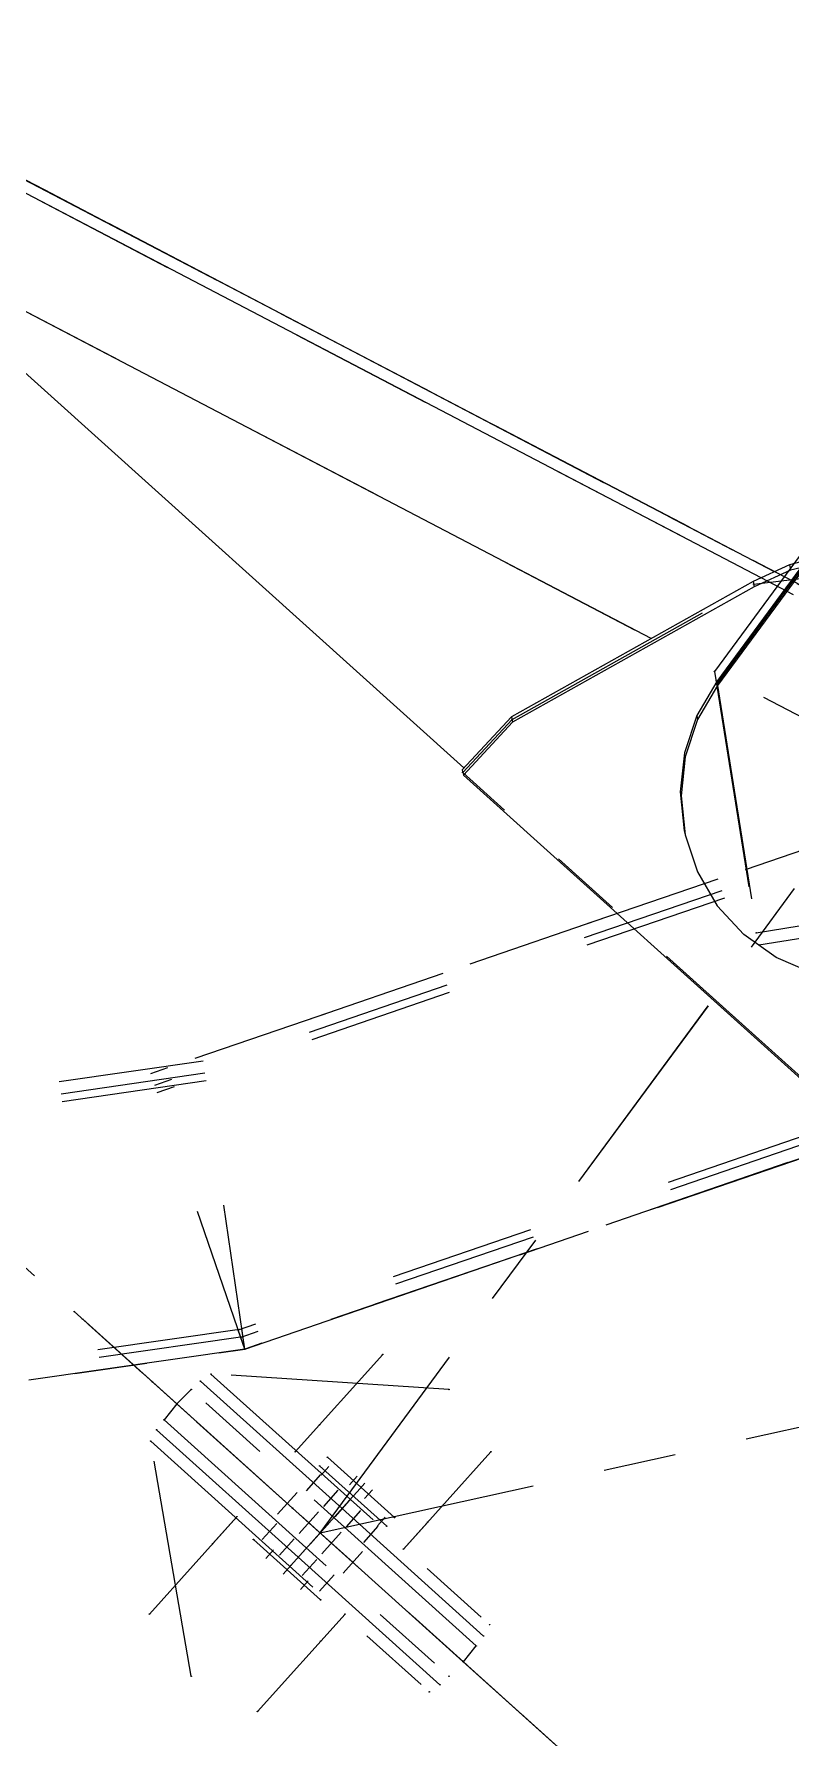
# Model space of a CAD drawing. Header units: millimetres. Extents: x 2368 to 8313, y 7493 to 11698.
# Drawn here: x 3654.65 to 3665.06, y 11192.68 to 11216.1 of the extents above; entities that cross this region are included whole.
import ezdxf

# ---------------------------------------------------------------- set-up
doc = ezdxf.new("R2010")
doc.units = ezdxf.units.MM
for name, pattern in [('XKITLINE00', [0]), ('XKITLINE02', [4, 2, -2]), ('XKITLINE03', [6, 3, -1, 1, -1])]:
    doc.linetypes.add(name, pattern=pattern)

msp = doc.modelspace()

# ---------------------------------------------------------------- linework, layer by layer
at = {"color": 8, "linetype": 'XKITLINE03'}
for p, q in [((3658.5881, 11195.4966), (3740.5881, 11306.7796)), ((3658.5882, 11195.4966), (3740.5882, 11306.7796)), ((3576.5881, 11269.2452), (3740.5881, 11121.748)), ((3576.5882, 11269.2452), (3740.5882, 11121.748)), ((3658.5881, 11195.4966), (3822.5881, 11231.638)), ((3658.5882, 11195.4966), (3822.5882, 11231.638)), ((3668.9908, 11214.0938), (3664.012, 11207.337)), ((3668.9908, 11214.0938), (3664.012, 11207.337)), ((3669.0273, 11213.9278), (3664.0485, 11207.1711)), ((3669.0274, 11213.9278), (3664.0486, 11207.1711)), ((3664.5508, 11208.5348), (3667.0556, 11208.8366)), ((3664.5508, 11208.5348), (3667.0556, 11208.8366)), ((3661.2275, 11206.674), (3664.5508, 11208.5348)), ((3661.2275, 11206.674), (3664.5508, 11208.5348)), ((3664.012, 11207.337), (3664.5857, 11203.7437)), ((3664.012, 11207.337), (3664.5856, 11203.7437)), ((3664.0485, 11207.1711), (3664.6222, 11203.5777)), ((3664.0486, 11207.1711), (3664.6222, 11203.5777)), ((3660.55, 11205.9465), (3661.2275, 11206.674)), ((3660.5501, 11205.9465), (3661.2275, 11206.674)), ((3674.5042, 11193.39), (3660.55, 11205.9465)), ((3674.5043, 11193.39), (3660.5501, 11205.9465)), ((3664.5856, 11203.7437), (3668.2431, 11204.3354)), ((3664.5857, 11203.7437), (3668.2431, 11204.3354)), ((3664.6222, 11203.5777), (3668.2797, 11204.1694)), ((3664.6222, 11203.5777), (3668.2797, 11204.1694)), ((3656.2866, 11197.5666), (3655.2066, 11198.5379)), ((3656.2866, 11197.5666), (3655.2066, 11198.5379)), ((3655.3231, 11198.4331), (3662.6665, 11191.8287)), ((3655.3231, 11198.4331), (3662.6665, 11191.8287)), ((3658.2458, 11196.6114), (3659.4495, 11197.9498)), ((3658.2459, 11196.6114), (3659.4496, 11197.9498)), ((3659.4495, 11197.9498), (3659.4495, 11197.9498)), ((3659.4496, 11197.9498), (3659.4496, 11197.9498)), ((3660.3602, 11197.467), (3657.0873, 11197.6803)), ((3657.0873, 11197.6803), (3660.9182, 11194.2349)), ((3660.3602, 11197.467), (3657.0873, 11197.6803)), ((3657.0873, 11197.6803), (3660.9182, 11194.2349)), ((3658.2083, 11195.8382), (3656.2866, 11197.5666)), ((3658.2083, 11195.8382), (3656.2866, 11197.5666)), ((3656.8162, 11197.4669), (3656.6178, 11197.2687)), ((3656.8162, 11197.4669), (3656.6178, 11197.2687)), ((3660.7346, 11193.9427), (3656.8162, 11197.4669)), ((3660.7346, 11193.9427), (3656.8162, 11197.4669)), ((3656.941, 11197.5832), (3656.941, 11197.5832)), ((3656.941, 11197.5832), (3658.8891, 11195.8312)), ((3656.941, 11197.5832), (3656.9411, 11197.5832)), ((3656.9411, 11197.5832), (3658.8891, 11195.8312)), ((3656.6178, 11197.2687), (3656.4417, 11197.0505)), ((3656.6178, 11197.2687), (3656.4417, 11197.0505)), ((3656.3392, 11196.914), (3656.3392, 11196.914)), ((3656.3392, 11196.914), (3658.2872, 11195.162)), ((3656.3392, 11196.914), (3656.3392, 11196.914)), ((3656.3392, 11196.914), (3658.2873, 11195.162)), ((3656.4417, 11197.0505), (3660.3601, 11193.5264)), ((3656.4417, 11197.0505), (3660.3601, 11193.5264)), ((3658.5802, 11196.9832), (3658.2458, 11196.6114)), ((3658.5802, 11196.9832), (3658.2459, 11196.6114)), ((3656.8161, 11193.5263), (3656.2581, 11196.7583)), ((3656.2581, 11196.7583), (3660.089, 11193.3129)), ((3656.8161, 11193.5263), (3656.2581, 11196.7583)), ((3656.2581, 11196.7583), (3660.089, 11193.3129)), ((3658.2458, 11196.6114), (3658.2458, 11196.6114)), ((3658.2459, 11196.6114), (3658.2459, 11196.6114)), ((3658.5819, 11196.4168), (3658.5819, 11196.4168)), ((3658.5819, 11196.4168), (3659.5039, 11195.5876)), ((3658.5819, 11196.4168), (3658.5819, 11196.4168)), ((3658.5819, 11196.4168), (3659.5038, 11195.5876)), ((3658.6889, 11196.5358), (3658.6889, 11196.5358)), ((3658.6889, 11196.5358), (3659.6109, 11195.7066)), ((3658.6889, 11196.5358), (3658.6889, 11196.5358)), ((3658.6889, 11196.5358), (3659.6108, 11195.7066)), ((3659.7329, 11195.274), (3660.9366, 11196.6124)), ((3659.7329, 11195.274), (3660.9366, 11196.6124)), ((3660.9366, 11196.6124), (3660.9366, 11196.6124)), ((3660.9366, 11196.6124), (3660.9366, 11196.6124)), ((3657.4434, 11195.7192), (3656.2397, 11194.3808)), ((3657.4434, 11195.7192), (3656.2397, 11194.3808)), ((3657.109, 11195.3474), (3657.4434, 11195.7192)), ((3657.1091, 11195.3474), (3657.4434, 11195.7192)), ((3657.4434, 11195.7192), (3657.4434, 11195.7192)), ((3657.4434, 11195.7192), (3657.4434, 11195.7192)), ((3658.1869, 11195.0505), (3658.9894, 11195.9427)), ((3658.1869, 11195.0505), (3658.9894, 11195.9427)), ((3660.5527, 11193.7298), (3658.2083, 11195.8382)), ((3660.5527, 11193.7298), (3658.2083, 11195.8382)), ((3658.8891, 11195.8312), (3660.8371, 11194.0792)), ((3658.8891, 11195.8312), (3660.8371, 11194.0792)), ((3658.5881, 11195.4966), (3658.5882, 11195.4966)), ((3659.5038, 11195.5876), (3659.5038, 11195.5876)), ((3659.5039, 11195.5876), (3659.5039, 11195.5876)), ((3659.6108, 11195.7066), (3659.6108, 11195.7066)), ((3659.6109, 11195.7066), (3659.6109, 11195.7066)), ((3660.0672, 11195.6458), (3659.7329, 11195.274)), ((3660.0673, 11195.6458), (3659.7329, 11195.274)), ((3657.6724, 11195.4056), (3657.6724, 11195.4056)), ((3657.6724, 11195.4056), (3658.5944, 11194.5764)), ((3657.6725, 11195.4056), (3657.6725, 11195.4056)), ((3657.6725, 11195.4056), (3658.5944, 11194.5764)), ((3659.7329, 11195.274), (3659.7329, 11195.274)), ((3659.7329, 11195.274), (3659.7329, 11195.274)), ((3658.2872, 11195.162), (3660.2353, 11193.41)), ((3658.2873, 11195.162), (3660.2353, 11193.41)), ((3658.5944, 11194.5764), (3658.5944, 11194.5764)), ((3658.5944, 11194.5764), (3658.5944, 11194.5764)), ((3656.2397, 11194.3808), (3656.2397, 11194.3808)), ((3656.2397, 11194.3808), (3656.2397, 11194.3808)), ((3658.9304, 11194.3818), (3657.7267, 11193.0434)), ((3658.9305, 11194.3818), (3657.7268, 11193.0434)), ((3658.5961, 11194.01), (3658.9304, 11194.3818)), ((3658.5961, 11194.01), (3658.9305, 11194.3818)), ((3658.9304, 11194.3818), (3658.9304, 11194.3818)), ((3658.9305, 11194.3818), (3658.9305, 11194.3818)), ((3660.8371, 11194.0792), (3660.8371, 11194.0792)), ((3660.8371, 11194.0792), (3660.8371, 11194.0792)), ((3660.5585, 11193.7245), (3660.7346, 11193.9427)), ((3660.5585, 11193.7245), (3660.7346, 11193.9427)), ((3662.5499, 11191.9335), (3660.5527, 11193.7298)), ((3662.55, 11191.9335), (3660.5527, 11193.7298)), ((3660.2353, 11193.41), (3660.2353, 11193.41)), ((3660.2353, 11193.41), (3660.2353, 11193.41)), ((3657.7267, 11193.0434), (3657.7267, 11193.0434)), ((3657.7268, 11193.0434), (3657.7268, 11193.0434))]:
    msp.add_line(p, q, dxfattribs=at)
at = {"color": 3, "linetype": 'XKITLINE02'}
for p, q in [((3887.2903, 11281.0544), (3656.2536, 11201.8057)), ((3887.2903, 11281.0544), (3656.2536, 11201.8057)), ((3887.2903, 11281.0544), (3656.2537, 11201.8057)), ((3887.3455, 11280.8936), (3656.3088, 11201.6449)), ((3887.3454, 11280.8936), (3656.3088, 11201.6449)), ((3887.38, 11280.793), (3656.3433, 11201.5443)), ((3887.3799, 11280.793), (3656.3433, 11201.5443)), ((3888.4984, 11277.5323), (3657.4618, 11198.2836)), ((3888.4984, 11277.5323), (3657.4618, 11198.2836)), ((3888.533, 11277.4316), (3657.4963, 11198.1829)), ((3888.5329, 11277.4316), (3657.4963, 11198.1829)), ((3888.5881, 11277.2708), (3657.5514, 11198.0221)), ((3888.5881, 11277.2708), (3657.5514, 11198.0221)), ((3888.5881, 11277.2708), (3657.5515, 11198.0221)), ((3674.2947, 11203.7655), (3649.1913, 11216.8804)), ((3674.2206, 11203.6236), (3649.1172, 11216.7386)), ((3673.5538, 11202.3473), (3648.4504, 11215.4623)), ((3672.1898, 11204.6846), (3664.6532, 11208.622)), ((3671.7115, 11205.115), (3664.8377, 11208.7061)), ((3673.5538, 11202.3473), (3663.1415, 11207.7871)), ((3670.1079, 11206.5579), (3656.2537, 11201.8057)), ((3676.3733, 11204.4783), (3657.5515, 11198.0221)), ((3656.9806, 11201.9812), (3407.2031, 11165.965)), ((3656.9806, 11201.9812), (3407.2031, 11165.965)), ((3656.9806, 11201.9812), (3407.2031, 11165.965)), ((3657.0048, 11201.8129), (3407.2274, 11165.7967)), ((3657.0048, 11201.8129), (3407.2274, 11165.7967)), ((3656.9806, 11201.9812), (3640.3731, 11199.5865)), ((3657.5514, 11198.0221), (3656.2536, 11201.8057)), ((3657.5515, 11198.0221), (3656.2537, 11201.8057)), ((3657.5514, 11198.0221), (3656.9806, 11201.9812)), ((3657.5514, 11198.0221), (3656.9806, 11201.9812)), ((3657.02, 11201.7076), (3407.2426, 11165.6914)), ((3657.02, 11201.7076), (3407.2426, 11165.6914)), ((3657.512, 11198.2957), (3407.7345, 11162.2795)), ((3657.512, 11198.2957), (3407.7346, 11162.2795)), ((3657.5514, 11198.0221), (3657.512, 11198.2957)), ((3657.5514, 11198.0221), (3657.512, 11198.2957)), ((3657.5272, 11198.1904), (3407.7497, 11162.1742)), ((3657.5272, 11198.1904), (3407.7498, 11162.1742)), ((3657.5515, 11198.0221), (3657.4618, 11198.2836)), ((3657.5514, 11198.0221), (3657.4618, 11198.2836)), ((3657.5514, 11198.0221), (3407.774, 11162.0059)), ((3657.5514, 11198.0221), (3407.774, 11162.0059)), ((3657.5514, 11198.0221), (3407.774, 11162.0059)), ((3657.5514, 11198.0221), (3644.2457, 11196.1035)), ((3657.5514, 11198.0221), (3657.5514, 11198.0221)), ((3657.5514, 11198.0221), (3657.5514, 11198.0221)), ((3657.5514, 11198.0221), (3657.5514, 11198.0221)), ((3657.5515, 11198.0221), (3657.5515, 11198.0221)), ((3658.5953, 11196.2971), (3658.3947, 11196.0741)), ((3658.5953, 11196.2971), (3658.3947, 11196.0741)), ((3658.7097, 11196.4094), (3658.6027, 11196.2905)), ((3658.7098, 11196.4094), (3658.6028, 11196.2905)), ((3659.0993, 11196.2743), (3658.9923, 11196.1553)), ((3659.0993, 11196.2743), (3658.9923, 11196.1553)), ((3659.2033, 11196.1807), (3659.0964, 11196.0617)), ((3659.2034, 11196.1807), (3659.0964, 11196.0617)), ((3658.2709, 11196.0509), (3658.0034, 11195.7535)), ((3658.271, 11196.0509), (3658.0035, 11195.7535)), ((3658.8333, 11196.0832), (3658.6326, 11195.8601)), ((3658.8332, 11196.0832), (3658.6326, 11195.8601)), ((3659.0964, 11196.0617), (3658.9894, 11195.9427)), ((3659.0964, 11196.0617), (3658.9894, 11195.9427)), ((3659.3074, 11196.087), (3659.2004, 11195.9681)), ((3659.3075, 11196.087), (3659.2005, 11195.9681)), ((3658.9894, 11195.9427), (3658.1869, 11195.0505)), ((3658.9894, 11195.9427), (3658.1869, 11195.0505)), ((3658.5658, 11195.7857), (3658.2983, 11195.4883)), ((3658.5657, 11195.7857), (3658.2983, 11195.4883)), ((3658.9894, 11195.9427), (3658.7887, 11195.7197)), ((3658.9894, 11195.9427), (3658.7888, 11195.7197)), ((3659.1455, 11195.8023), (3658.9449, 11195.5792)), ((3659.1455, 11195.8023), (3658.9449, 11195.5792)), ((3659.483, 11195.714), (3659.376, 11195.595)), ((3659.483, 11195.714), (3659.376, 11195.595)), ((3657.9935, 11195.628), (3657.7928, 11195.4049)), ((3657.9935, 11195.628), (3657.7929, 11195.4049)), ((3658.7219, 11195.6453), (3658.4544, 11195.3479)), ((3658.7219, 11195.6453), (3658.4544, 11195.3479)), ((3658.878, 11195.5049), (3658.6105, 11195.2075)), ((3658.8781, 11195.5049), (3658.6106, 11195.2075)), ((3659.3834, 11195.5883), (3659.1828, 11195.3653)), ((3659.3835, 11195.5883), (3659.1829, 11195.3653)), ((3657.949, 11195.2645), (3657.842, 11195.1455)), ((3657.949, 11195.2645), (3657.842, 11195.1455)), ((3658.2314, 11195.414), (3658.0308, 11195.1909)), ((3658.2314, 11195.414), (3658.0308, 11195.1909)), ((3658.3876, 11195.2736), (3658.1869, 11195.0505)), ((3658.3875, 11195.2736), (3658.1869, 11195.0505)), ((3658.1869, 11195.0505), (3658.0799, 11194.9315)), ((3658.1869, 11195.0505), (3658.08, 11194.9315)), ((3658.5437, 11195.1331), (3658.3431, 11194.9101)), ((3658.5437, 11195.1331), (3658.3431, 11194.9101)), ((3659.1728, 11195.2397), (3658.9053, 11194.9423)), ((3659.1729, 11195.2397), (3658.9054, 11194.9423)), ((3658.4248, 11194.8365), (3658.3178, 11194.7175)), ((3658.4249, 11194.8365), (3658.3179, 11194.7175)), ((3658.7816, 11194.9191), (3658.581, 11194.6961)), ((3658.7816, 11194.9191), (3658.581, 11194.6961))]:
    msp.add_line(p, q, dxfattribs=at)
at = {"color": 1, "linetype": 'XKITLINE03'}
for p, q in [((3657.5514, 11198.0221), (3888.5881, 11277.2708)), ((3888.5881, 11277.2708), (3657.5515, 11198.0221)), ((3649.1913, 11216.8804), (3674.2947, 11203.7655)), ((3674.2947, 11203.7655), (3649.1913, 11216.8804)), ((3407.774, 11162.0059), (3657.5514, 11198.0221)), ((3657.5514, 11198.0221), (3407.774, 11162.0059))]:
    msp.add_line(p, q, dxfattribs=at)
at = {"color": 8, "linetype": 'XKITLINE00'}
for p, q in [((3660.5664, 11206.0097), (3614.4421, 11247.4927)), ((3669.0213, 11213.9555), (3664.0425, 11207.1987)), ((3666.6727, 11210.6963), (3664.0547, 11207.1434)), ((3665.266, 11208.8592), (3665.042, 11208.7992)), ((3665.042, 11208.7992), (3664.5427, 11208.5717)), ((3665.0583, 11208.7254), (3664.559, 11208.498)), ((3665.042, 11208.7992), (3665.0583, 11208.7254)), ((3665.1943, 11208.7619), (3665.0583, 11208.7254)), ((3664.5427, 11208.5717), (3661.2194, 11206.7109)), ((3664.559, 11208.498), (3661.2357, 11206.6371)), ((3664.5427, 11208.5717), (3664.559, 11208.498)), ((3664.0425, 11207.1987), (3663.7681, 11206.7308)), ((3664.0425, 11207.1987), (3664.0547, 11207.1434)), ((3664.0547, 11207.1434), (3663.7803, 11206.6755)), ((3663.7681, 11206.7308), (3663.5982, 11206.2178)), ((3663.7681, 11206.7308), (3663.7803, 11206.6755)), ((3661.2194, 11206.7109), (3660.5419, 11205.9834)), ((3661.2357, 11206.6371), (3660.5582, 11205.9096)), ((3661.2194, 11206.7109), (3661.2357, 11206.6371)), ((3663.7803, 11206.6755), (3663.6104, 11206.1625)), ((3663.5982, 11206.2178), (3663.5402, 11205.6821)), ((3663.6104, 11206.1625), (3663.5524, 11205.6268)), ((3660.5419, 11205.9834), (3660.5482, 11205.9551)), ((3660.5541, 11205.9283), (3660.5582, 11205.9096)), ((3674.5124, 11193.3531), (3660.5582, 11205.9096)), ((3663.5402, 11205.6821), (3663.5966, 11205.1471)), ((3663.5524, 11205.6268), (3663.6088, 11205.0918)), ((3663.5966, 11205.1471), (3663.6088, 11205.0918)), ((3663.6088, 11205.0918), (3663.7771, 11204.5808)), ((3663.7771, 11204.5808), (3664.0501, 11204.1163)), ((3664.0501, 11204.1163), (3664.4157, 11203.7184)), ((3664.8579, 11203.4047), (3664.4157, 11203.7184)), ((3665.3576, 11203.1887), (3664.8579, 11203.4047))]:
    msp.add_line(p, q, dxfattribs=at)
at = {"color": 7, "linetype": 'XKITLINE00'}
for p, q in [((3664.6532, 11208.622), (3650.7216, 11215.9004)), ((3664.8377, 11208.7061), (3650.9924, 11215.9394)), ((3663.1415, 11207.7871), (3652.282, 11213.4605))]:
    msp.add_line(p, q, dxfattribs=at)
at = {"color": 8, "linetype": 'XKITLINE00'}
for centre in [(3664.5508, 11208.5348), (3664.5508, 11208.5348), (3664.5508, 11208.5348), (3664.5508, 11208.5348), (3664.012, 11207.337), (3664.012, 11207.337), (3664.012, 11207.337), (3664.012, 11207.337), (3664.0485, 11207.1711), (3664.0485, 11207.1711), (3664.0486, 11207.1711), (3664.0486, 11207.1711), (3661.2275, 11206.674), (3661.2275, 11206.674), (3661.2275, 11206.674), (3661.2275, 11206.674), (3660.55, 11205.9465), (3660.55, 11205.9465), (3660.5501, 11205.9465), (3660.5501, 11205.9465), (3664.5856, 11203.7437), (3664.5856, 11203.7437), (3664.5857, 11203.7437), (3664.5857, 11203.7437), (3664.6222, 11203.5777), (3664.6222, 11203.5777), (3664.6222, 11203.5777), (3664.6222, 11203.5777), (3655.2066, 11198.5379), (3655.2066, 11198.5379), (3655.3231, 11198.4331), (3655.3231, 11198.4331), (3659.4495, 11197.9498), (3659.4495, 11197.9498), (3659.4496, 11197.9498), (3659.4496, 11197.9498), (3656.941, 11197.5832), (3656.941, 11197.5832), (3656.941, 11197.5832), (3656.9411, 11197.5832), (3657.0873, 11197.6803), (3657.0873, 11197.6803), (3657.0873, 11197.6803), (3657.0873, 11197.6803), (3656.2866, 11197.5666), (3656.2866, 11197.5666), (3656.2866, 11197.5666), (3656.2866, 11197.5666), (3656.8162, 11197.4669), (3656.8162, 11197.4669), (3656.8162, 11197.4669), (3656.8162, 11197.4669), (3660.3602, 11197.467), (3660.3602, 11197.467), (3656.6178, 11197.2687), (3656.6178, 11197.2687), (3656.6178, 11197.2687), (3656.6178, 11197.2687), (3656.3392, 11196.914), (3656.3392, 11196.914), (3656.3392, 11196.914), (3656.3392, 11196.914), (3656.4417, 11197.0505), (3656.4417, 11197.0505), (3656.4417, 11197.0505), (3656.4417, 11197.0505), (3658.5802, 11196.9832), (3658.5802, 11196.9832), (3656.2581, 11196.7583), (3656.2581, 11196.7583), (3656.2581, 11196.7583), (3656.2581, 11196.7583), (3658.2458, 11196.6114), (3658.2458, 11196.6114), (3658.2458, 11196.6114), (3658.2459, 11196.6114), (3658.2459, 11196.6114), (3658.2459, 11196.6114), (3658.5819, 11196.4168), (3658.5819, 11196.4168), (3658.5819, 11196.4168), (3658.5819, 11196.4168), (3658.6889, 11196.5358), (3658.6889, 11196.5358), (3658.6889, 11196.5358), (3658.6889, 11196.5358), (3660.9366, 11196.6124), (3660.9366, 11196.6124), (3660.9366, 11196.6124), (3660.9366, 11196.6124), (3658.9894, 11195.9427), (3658.9894, 11195.9427), (3657.4434, 11195.7192), (3657.4434, 11195.7192), (3657.4434, 11195.7192), (3657.4434, 11195.7192), (3657.4434, 11195.7192), (3657.4434, 11195.7192), (3658.2083, 11195.8382), (3658.2083, 11195.8382), (3658.2083, 11195.8382), (3658.2083, 11195.8382), (3658.8891, 11195.8312), (3658.8891, 11195.8312), (3658.8891, 11195.8312), (3658.8891, 11195.8312), (3658.5881, 11195.4966), (3658.5881, 11195.4966), (3658.5881, 11195.4966), (3658.5882, 11195.4966), (3658.5882, 11195.4966), (3659.5038, 11195.5876), (3659.5038, 11195.5876), (3659.5039, 11195.5876), (3659.5039, 11195.5876), (3659.6108, 11195.7066), (3659.6108, 11195.7066), (3659.6109, 11195.7066), (3659.6109, 11195.7066), (3660.0672, 11195.6458), (3660.0673, 11195.6458), (3657.109, 11195.3474), (3657.1091, 11195.3474), (3657.6724, 11195.4056), (3657.6724, 11195.4056), (3657.6725, 11195.4056), (3657.6725, 11195.4056), (3659.7329, 11195.274), (3659.7329, 11195.274), (3659.7329, 11195.274), (3659.7329, 11195.274), (3659.7329, 11195.274), (3659.7329, 11195.274), (3658.1869, 11195.0505), (3658.1869, 11195.0505), (3658.2872, 11195.162), (3658.2872, 11195.162), (3658.2873, 11195.162), (3658.2873, 11195.162), (3658.5944, 11194.5764), (3658.5944, 11194.5764), (3658.5944, 11194.5764), (3658.5944, 11194.5764), (3656.2397, 11194.3808), (3656.2397, 11194.3808), (3656.2397, 11194.3808), (3656.2397, 11194.3808), (3658.9304, 11194.3818), (3658.9304, 11194.3818), (3658.9304, 11194.3818), (3658.9305, 11194.3818), (3658.9305, 11194.3818), (3658.9305, 11194.3818), (3660.8371, 11194.0792), (3660.8371, 11194.0792), (3660.8371, 11194.0792), (3660.8371, 11194.0792), (3660.9182, 11194.2349), (3660.9182, 11194.2349), (3658.5961, 11194.01), (3658.5961, 11194.01), (3660.7346, 11193.9427), (3660.7346, 11193.9427), (3660.7346, 11193.9427), (3660.7346, 11193.9427), (3660.5527, 11193.7298), (3660.5527, 11193.7298), (3660.5527, 11193.7298), (3660.5527, 11193.7298), (3660.5585, 11193.7245), (3660.5585, 11193.7245), (3656.8161, 11193.5263), (3656.8161, 11193.5263), (3660.2353, 11193.41), (3660.2353, 11193.41), (3660.2353, 11193.41), (3660.2353, 11193.41), (3660.3601, 11193.5264), (3660.3601, 11193.5264), (3660.089, 11193.3129), (3660.089, 11193.3129), (3657.7267, 11193.0434), (3657.7267, 11193.0434), (3657.7268, 11193.0434), (3657.7268, 11193.0434)]:
    msp.add_circle(centre, 0.004, dxfattribs=at)
at = {"color": 1, "linetype": 'XKITLINE00'}
for centre in [(3657.5514, 11198.0221), (3657.5514, 11198.0221), (3657.5514, 11198.0221), (3657.5515, 11198.0221)]:
    msp.add_circle(centre, 0.004, dxfattribs=at)

doc.saveas('drawing.dxf')
